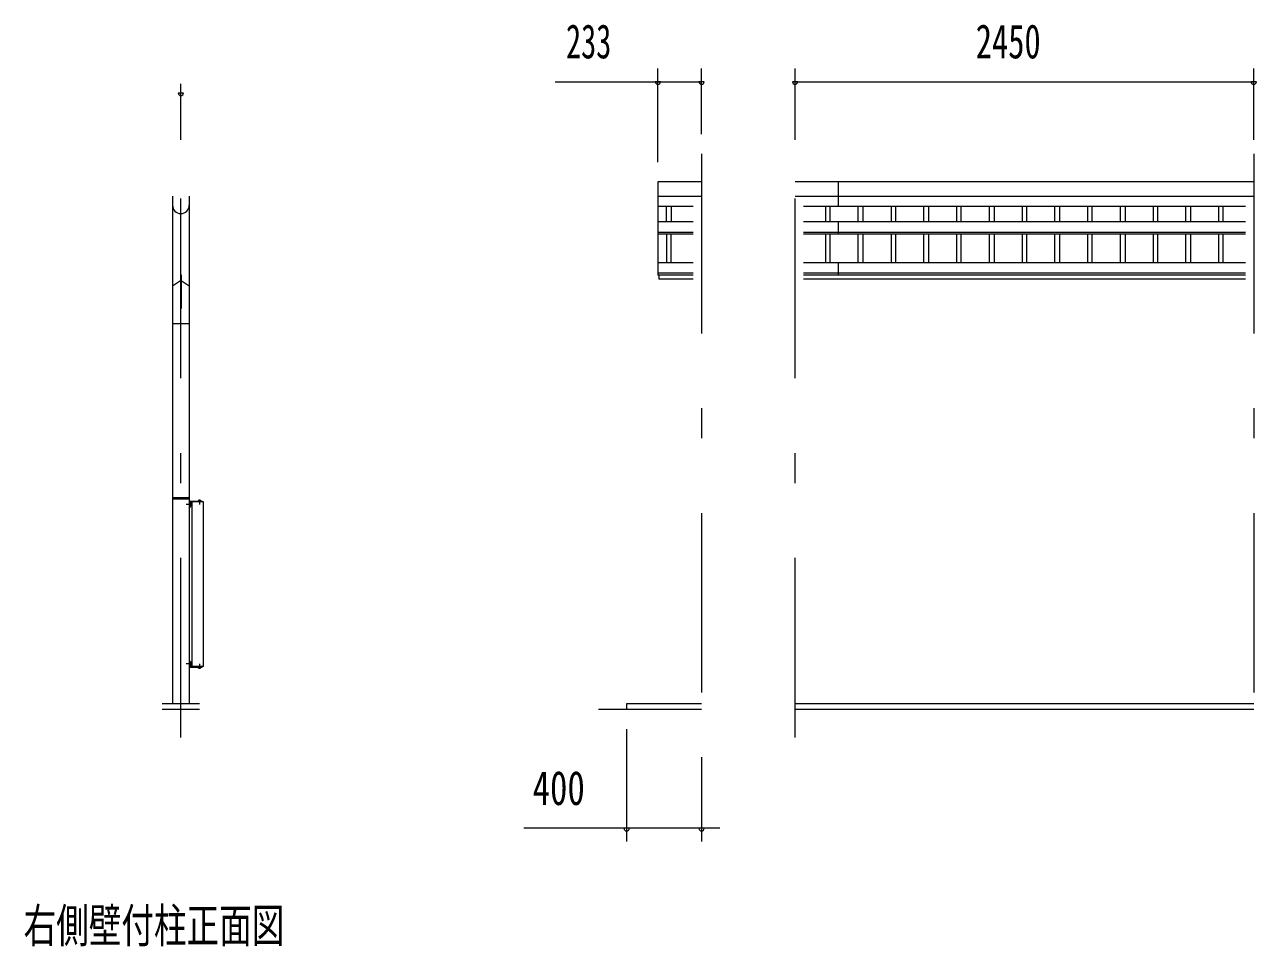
# Model space of a CAD drawing. Units: millimetres, scale not verified. Extents: x -34086 to 34091, y -14700 to 14700.
# Drawn here: x -27096 to -20516, y 1862 to 6788 of the extents above; entities that cross this region are included whole.
import ezdxf
from ezdxf.enums import TextEntityAlignment as Align

# ---------------------------------------------------------------- set-up
doc = ezdxf.new("R2010")
doc.units = ezdxf.units.MM
doc.header["$LTSCALE"] = 80
doc.linetypes.add('USER3', pattern=[24, 12, -5, 2, -5])
for name, color, linetype, lineweight in [('0-2_1-07BOLD', 7, 'Continuous', 18), ('0-3_1-27CENTER', 3, 'USER3', 18), ('0-4_1-47THIN', 4, 'Continuous', 18), ('0-5_1-57DIM', 3, 'Continuous', 18)]:
    doc.layers.add(name, color=color, linetype=linetype, lineweight=lineweight)
doc.styles.add('ＭＳ ゴシック', font='')
doc.styles.get('ＭＳ ゴシック').set_extended_font_data('MS Gothic')

msp = doc.modelspace()

# ---------------------------------------------------------------- linework, layer by layer
at = {"layer": '0-2_1-07BOLD'}
for p, q in [((-23713.22, 5947.54), (-23713.22, 5448.33)), ((-23480.22, 5947.54), (-23713.22, 5947.54)), ((-20530.22, 5947.54), (-22980.22, 5947.54)), ((-22750.22, 5947.54), (-22750.22, 5815.14)), ((-26306.22, 5870.38), (-26306.22, 3157.53)), ((-26217.12, 5870.38), (-26217.12, 3157.53)), ((-23713.22, 5870.38), (-23480.22, 5870.38)), ((-22980.22, 5870.38), (-20530.22, 5870.38)), ((-23524.77, 5815.14), (-23713.22, 5815.14)), ((-20574.77, 5815.14), (-22935.66, 5815.14)), ((-23713.22, 5735.82), (-23524.77, 5735.82)), ((-22935.66, 5735.82), (-20574.77, 5735.82)), ((-22750.22, 5735.82), (-22750.22, 5669.9)), ((-23713.22, 5678.12), (-23524.77, 5678.12)), ((-23713.22, 5669.9), (-23524.77, 5669.9)), ((-22935.66, 5678.12), (-20574.77, 5678.12)), ((-22935.66, 5669.9), (-20574.77, 5669.9)), ((-23524.77, 5515.31), (-23713.22, 5515.31)), ((-20574.77, 5515.31), (-22935.66, 5515.31)), ((-22750.22, 5515.31), (-22750.22, 5448.33)), ((-26263.92, 5418.05), (-26306.22, 5390.11)), ((-26263.92, 5450.75), (-26263.92, 5270.11)), ((-26217.13, 5390.11), (-26259.42, 5418.05)), ((-23524.77, 5460.2), (-23713.22, 5460.2)), ((-23524.77, 5448.33), (-23713.22, 5448.33)), ((-23708.22, 5448.33), (-23708.22, 5427.54)), ((-23524.77, 5427.54), (-23708.22, 5427.54)), ((-20574.77, 5460.2), (-22935.66, 5460.2)), ((-20574.77, 5448.33), (-22935.66, 5448.33)), ((-20574.77, 5427.54), (-22935.66, 5427.54)), ((-26263.92, 5270.11), (-26259.42, 5270.11)), ((-26306.22, 5189.53), (-26217.13, 5189.53)), ((-26306.22, 4252.53), (-26217.12, 4252.53)), ((-26303.22, 4260.53), (-26220.12, 4260.53)), ((-26213.92, 4236.53), (-26213.92, 4205.74)), ((-26212.32, 4231.03), (-26213.92, 4231.03)), ((-26212.32, 4214.03), (-26213.92, 4214.03)), ((-26140.92, 4237.53), (-26212.92, 4237.53)), ((-26212.32, 4231.03), (-26212.32, 4214.03)), ((-26210.32, 4230.33), (-26212.32, 4230.33)), ((-26210.32, 4222.53), (-26212.32, 4224.53)), ((-26212.32, 4222.53), (-26210.32, 4220.53)), ((-26205.52, 4226.29), (-26210.32, 4226.29)), ((-26205.52, 4218.78), (-26210.32, 4218.78)), ((-26205.52, 4215.02), (-26210.32, 4215.02)), ((-26204.82, 4216.23), (-26205.52, 4215.02)), ((-26204.82, 4228.83), (-26204.82, 4216.23)), ((-26200.92, 3357.53), (-26200.92, 4237.53)), ((-26168.37, 4242.33), (-26155.87, 4242.33)), ((-26168.37, 4242.33), (-26168.37, 4240.73)), ((-26167.02, 4246.33), (-26167.9, 4245.83)), ((-26167.9, 4245.83), (-26167.9, 4242.33)), ((-26165, 4245.83), (-26165, 4242.33)), ((-26159.24, 4245.83), (-26159.24, 4242.33)), ((-26155.87, 4242.33), (-26155.87, 4240.73)), ((-26140.92, 3357.53), (-26140.92, 4237.53)), ((-26217.12, 4205.74), (-26213.92, 4205.74)), ((-26217.12, 3389.33), (-26213.92, 3389.33)), ((-26213.92, 3358.53), (-26213.92, 3389.33)), ((-26212.32, 3381.03), (-26213.92, 3381.03)), ((-26212.32, 3364.03), (-26213.92, 3364.03)), ((-26140.92, 3357.53), (-26212.92, 3357.53)), ((-26212.32, 3364.03), (-26212.32, 3381.03)), ((-26212.32, 3372.53), (-26210.32, 3374.53)), ((-26210.32, 3372.53), (-26212.32, 3370.53)), ((-26210.32, 3364.73), (-26212.32, 3364.73)), ((-26205.52, 3380.04), (-26210.32, 3380.04)), ((-26205.52, 3376.29), (-26210.32, 3376.29)), ((-26205.52, 3368.78), (-26210.32, 3368.78)), ((-26204.82, 3378.83), (-26205.52, 3380.04)), ((-26204.82, 3366.23), (-26204.82, 3378.83)), ((-26147.12, 3354.33), (-26147.12, 3357.53)), ((-26212.92, 3354.33), (-26147.12, 3354.33)), ((-26168.37, 3352.73), (-26168.37, 3354.33)), ((-26167.02, 3348.73), (-26157.22, 3348.73)), ((-26165, 3349.24), (-26165, 3352.73)), ((-26159.24, 3349.24), (-26159.24, 3352.73)), ((-26157.22, 3348.73), (-26156.35, 3349.24)), ((-26156.35, 3349.24), (-26156.35, 3352.73)), ((-26161.67, 3157.53), (-26361.67, 3157.53)), ((-26161.67, 3127.53), (-26361.67, 3127.53)), ((-23480.22, 3127.54), (-24030.21, 3127.54)), ((-20530.22, 3157.53), (-22980.22, 3157.53)), ((-20530.22, 3127.54), (-22980.22, 3127.54))]:
    msp.add_line(p, q, dxfattribs=at)
for points in [[(-26263.92, 5450.75), (-26259.42, 5450.75), (-26259.42, 5270.11)], [(-26212.92, 4240.73), (-26147.12, 4240.73), (-26147.12, 4237.53)], [(-26210.32, 4230.33), (-26210.32, 4214.73), (-26212.32, 4214.73)], [(-26204.82, 4228.83), (-26205.52, 4230.04), (-26210.32, 4230.04)], [(-26167.02, 4246.33), (-26157.22, 4246.33), (-26156.35, 4245.83), (-26156.35, 4242.33)], [(-26210.32, 3364.73), (-26210.32, 3380.33), (-26212.32, 3380.33)], [(-26204.82, 3366.23), (-26205.52, 3365.03), (-26210.32, 3365.03)], [(-26168.37, 3352.73), (-26155.87, 3352.73), (-26155.87, 3354.33)], [(-26167.02, 3348.73), (-26167.9, 3349.24), (-26167.9, 3352.73)], [(-23480.22, 3157.53), (-23880.22, 3157.53), (-23880.22, 3127.54)]]:
    msp.add_lwpolyline(points, dxfattribs=at)
for centre, radius, start, end in [((-26261.67, 5822.09), 44.55, 180, 0), ((-26303.22, 4257.53), 3, 90, 180), ((-26220.12, 4257.53), 3, 0, 90), ((-26212.92, 4236.53), 4.2, 90, 180), ((-26212.92, 4236.53), 1, 90, 180), ((-26207.7, 4228.16), 2.88, 319.27318, 360), ((-26215.28, 4222.53), 10.46, 338.97459, 21.0237), ((-26207.7, 4216.9), 2.88, 0, 40.72682), ((-26166.45, 4244.01), 2.32, 51.46857, 90), ((-26162.12, 4237.82), 8.51, 70.17088, 109.83133), ((-26157.79, 4244.02), 2.32, 90, 128.54623), ((-26212.92, 3358.53), 4.2, 180, 270), ((-26212.92, 3358.53), 1, 180, 270), ((-26207.7, 3378.16), 2.88, 319.27318, 360), ((-26215.28, 3372.53), 10.46, 338.9763, 21.02541), ((-26207.7, 3366.91), 2.88, 0, 40.72682), ((-26166.45, 3351.05), 2.32, 270, 308.53143), ((-26162.12, 3357.24), 8.51, 250.16867, 289.82912), ((-26157.79, 3351.05), 2.32, 231.45377, 270)]:
    msp.add_arc(centre, radius, start, end, dxfattribs=at)
at = {"layer": '0-3_1-27CENTER'}
for p, q in [((-26261.67, 2977.53), (-26261.67, 6097.53)), ((-23480.22, 6097.53), (-23480.22, 2977.54)), ((-22980.22, 2977.54), (-22980.22, 6097.53)), ((-20530.22, 6097.53), (-20530.22, 2977.54)), ((-26200.81, 4222.53), (-26232.73, 4222.53)), ((-26162.12, 4249.24), (-26162.12, 4223.06)), ((-26232.73, 3372.53), (-26200.81, 3372.53)), ((-26162.12, 3372.01), (-26162.12, 3345.82))]:
    msp.add_line(p, q, dxfattribs=at)
at = {"layer": '0-4_1-47THIN'}
for p, q in [((-23667.71, 5735.83), (-23667.71, 5815.14)), ((-23642.71, 5815.14), (-23642.71, 5735.83)), ((-22817.71, 5815.14), (-22817.71, 5735.83)), ((-22792.71, 5735.83), (-22792.71, 5815.14)), ((-22642.71, 5735.83), (-22642.71, 5815.14)), ((-22617.71, 5815.14), (-22617.71, 5735.83)), ((-22467.72, 5815.14), (-22467.72, 5735.83)), ((-22442.71, 5735.83), (-22442.71, 5815.14)), ((-22292.71, 5735.83), (-22292.71, 5815.14)), ((-22267.71, 5815.14), (-22267.71, 5735.83)), ((-22117.71, 5815.14), (-22117.71, 5735.83)), ((-22092.71, 5735.83), (-22092.71, 5815.14)), ((-21942.71, 5735.83), (-21942.71, 5815.14)), ((-21917.71, 5815.14), (-21917.71, 5735.83)), ((-21767.72, 5815.14), (-21767.72, 5735.83)), ((-21742.71, 5735.83), (-21742.71, 5815.14)), ((-21592.72, 5735.83), (-21592.72, 5815.14)), ((-21567.71, 5815.14), (-21567.71, 5735.83)), ((-21417.71, 5815.14), (-21417.71, 5735.83)), ((-21392.71, 5735.83), (-21392.71, 5815.14)), ((-21242.72, 5735.83), (-21242.72, 5815.14)), ((-21217.71, 5815.14), (-21217.71, 5735.83)), ((-21067.71, 5815.14), (-21067.71, 5735.83)), ((-21042.71, 5735.83), (-21042.71, 5815.14)), ((-20892.72, 5735.83), (-20892.72, 5815.14)), ((-20867.71, 5815.14), (-20867.71, 5735.83)), ((-20717.71, 5815.14), (-20717.71, 5735.83)), ((-20692.71, 5735.83), (-20692.71, 5815.14)), ((-23667.71, 5669.9), (-23667.71, 5515.32)), ((-23642.71, 5515.32), (-23642.71, 5669.9)), ((-22817.71, 5669.9), (-22817.71, 5515.32)), ((-22792.71, 5515.32), (-22792.71, 5669.9)), ((-22642.71, 5515.32), (-22642.71, 5669.9)), ((-22617.71, 5669.9), (-22617.71, 5515.32)), ((-22467.72, 5669.9), (-22467.72, 5515.32)), ((-22442.71, 5515.32), (-22442.71, 5669.9)), ((-22292.71, 5515.32), (-22292.71, 5669.9)), ((-22267.71, 5669.9), (-22267.71, 5515.32)), ((-22117.71, 5669.9), (-22117.71, 5515.32)), ((-22092.71, 5515.32), (-22092.71, 5669.9)), ((-21942.71, 5515.32), (-21942.71, 5669.9)), ((-21917.71, 5669.9), (-21917.71, 5515.32)), ((-21767.72, 5669.9), (-21767.72, 5515.32)), ((-21742.71, 5515.32), (-21742.71, 5669.9)), ((-21592.72, 5515.32), (-21592.72, 5669.9)), ((-21567.71, 5669.9), (-21567.71, 5515.32)), ((-21417.71, 5669.9), (-21417.71, 5515.32)), ((-21392.71, 5515.32), (-21392.71, 5669.9)), ((-21242.72, 5515.32), (-21242.72, 5669.9)), ((-21217.71, 5669.9), (-21217.71, 5515.32)), ((-21067.71, 5669.9), (-21067.71, 5515.32)), ((-21042.71, 5515.32), (-21042.71, 5669.9)), ((-20892.72, 5515.32), (-20892.72, 5669.9)), ((-20867.71, 5669.9), (-20867.71, 5515.32)), ((-20717.71, 5669.9), (-20717.71, 5515.32)), ((-20692.71, 5515.32), (-20692.71, 5669.9))]:
    msp.add_line(p, q, dxfattribs=at)
at = {"layer": '0-5_1-57DIM'}
for p, q in [((-23713.22, 6052.53), (-23713.22, 6552.54)), ((-23480.22, 6202.54), (-23480.22, 6552.54)), ((-22980.22, 6172.54), (-22980.22, 6552.54)), ((-20530.22, 6172.54), (-20530.22, 6552.54)), ((-26261.67, 6172.53), (-26261.67, 6471.53)), ((-24262.72, 6482.53), (-23480.22, 6482.53)), ((-23699.22, 6482.53), (-23727.22, 6482.53)), ((-23466.22, 6482.53), (-23494.22, 6482.53)), ((-22966.22, 6482.53), (-22994.22, 6482.53)), ((-22980.22, 6482.53), (-20530.22, 6482.53)), ((-20516.22, 6482.53), (-20544.22, 6482.53)), ((-26247.67, 6421.53), (-26275.67, 6421.53)), ((-23880.22, 3022.54), (-23880.22, 2422.54)), ((-23480.22, 2872.54), (-23480.22, 2422.54)), ((-23381.65, 2492.54), (-24429.72, 2492.54)), ((-23866.22, 2492.54), (-23894.22, 2492.54)), ((-23466.22, 2492.54), (-23494.22, 2492.54))]:
    msp.add_line(p, q, dxfattribs=at)
for centre in [(-23713.22, 6482.53), (-23480.22, 6482.53), (-22980.22, 6482.53), (-20530.22, 6482.53), (-26261.67, 6421.53), (-23880.22, 2492.54), (-23480.22, 2492.54)]:
    msp.add_arc(centre, 14, 180, 0, dxfattribs=at)

# ---------------------------------------------------------------- texts
at = {"layer": '0-5_1-57DIM', "color": 7, "style": 'ＭＳ ゴシック'}
for s, width, p in [('233', 0.65, (-24204.16, 6552.54)), ('2450', 0.7, (-22015.63, 6552.53)), ('400', 0.75, (-24382.64, 2562.54)), ('右側壁付柱正面図', 0.7, (-27101.67, 1827.4))]:
    msp.add_text(s, height=182.3, dxfattribs=dict(at, width=width)).set_placement(p, align=Align.BOTTOM_LEFT)

doc.saveas('drawing.dxf')
